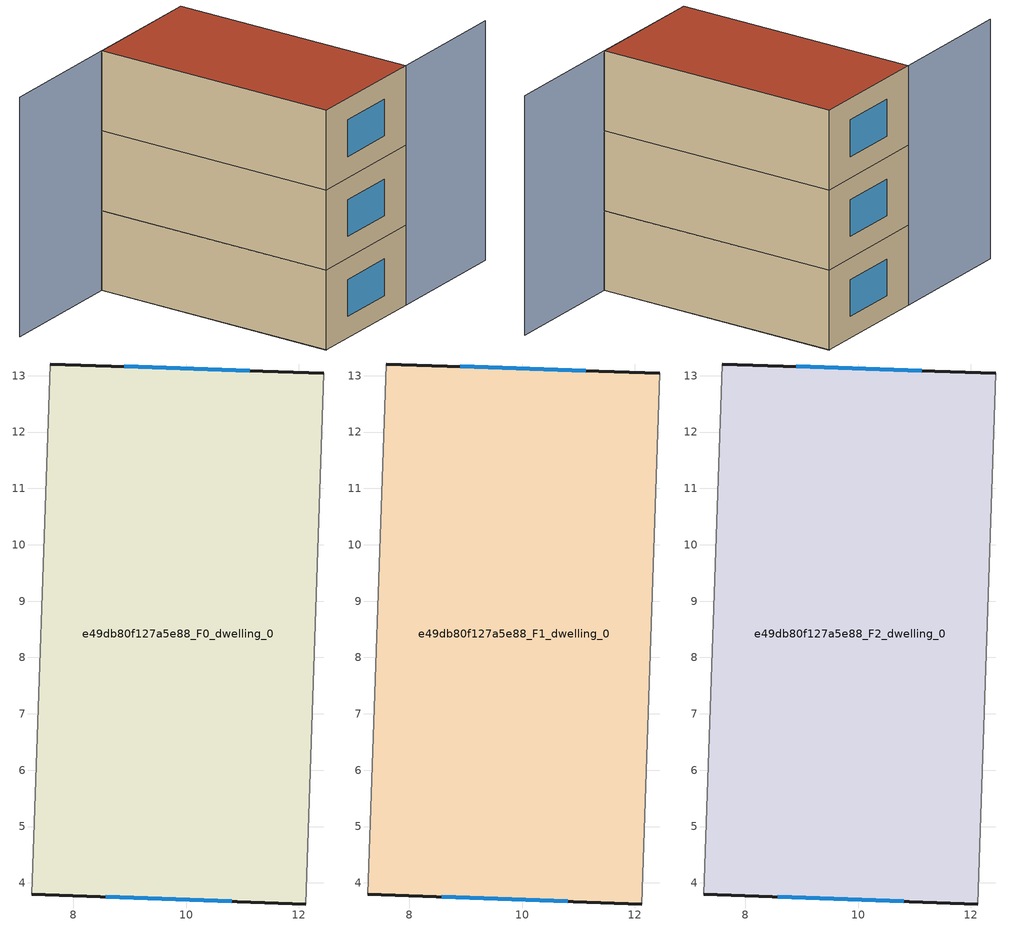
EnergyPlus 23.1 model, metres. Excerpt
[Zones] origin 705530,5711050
e49db80f127a5e88_F0_dwelling_0
 floor ground (EU_floor_Construction): 12.44,13.05 12.12,3.62 7.26,3.8 7.59,13.21 z0
 wall outside (EU_wall_Construction): 7.26,3.8 12.12,3.62 / 12.44,13.05 7.59,13.21 z0:3
 wall adiabatic (EU_wall_Construction): 7.59,13.21 7.26,3.8 / 12.12,3.62 12.44,13.05 z0:3
 window (EU_Window_Construction): 8.58,3.75 10.81,3.67 / 11.13,13.09 8.9,13.16 z0.81:2.19
e49db80f127a5e88_F1_dwelling_0
 floor to e49db80f127a5e88_F0_dwelling_0 (EU_floor_Construction): 12.44,13.05 12.12,3.62 7.26,3.8 7.59,13.21 z3
 wall outside (EU_wall_Construction): 7.26,3.8 12.12,3.62 / 12.44,13.05 7.59,13.21 z3:6
 wall adiabatic (EU_wall_Construction): 7.59,13.21 7.26,3.8 / 12.12,3.62 12.44,13.05 z3:6
 window (EU_Window_Construction): 8.58,3.75 10.81,3.67 / 11.13,13.09 8.9,13.16 z3.81:5.19
e49db80f127a5e88_F2_dwelling_0
 floor to e49db80f127a5e88_F1_dwelling_0 (EU_floor_Construction): 12.44,13.05 12.12,3.62 7.26,3.8 7.59,13.21 z6
 wall outside (EU_wall_Construction): 7.26,3.8 12.12,3.62 / 12.44,13.05 7.59,13.21 z6:9
 wall adiabatic (EU_wall_Construction): 7.59,13.21 7.26,3.8 / 12.12,3.62 12.44,13.05 z6:9
 window (EU_Window_Construction): 8.58,3.75 10.81,3.67 / 11.13,13.09 8.9,13.16 z6.81:8.19
 roof outside (EU_roof_Construction): 12.12,3.62 12.44,13.05 7.59,13.21 7.26,3.8 z9
shading: 17,3.46 12.12,3.62 / 12.12,3.62 12.44,13.05 / 2.57,13.38 7.59,13.21 / 7.59,13.21 7.26,3.79 z0:9
[Building]
EU S2 Campaign: North Axis=0; Terrain=City; Solar Distribution=FullExterior
[Site:Location]
London: Latitude=51.5; Longitude=-0.5; Time Zone=0; Elevation=25
[SizingPeriod:WeatherFileDays]
AnnualSizingPeriod: Begin Month=1; Begin Day of Month=1; End Month=12; End Day of Month=31; Day of Week for Start Day=Monday; Use Weather File Daylight Saving Period=No; Use Weather File Rain and Snow Indicators=No
[MATERIAL]
EU_InternalMass_Material: Roughness=MediumRough; Thickness=0.1; Conductivity=1; Density=1800; Specific Heat=900; Thermal Absorptance=0.9; Solar Absorptance=0.7; Visible Absorptance=0.7
[MATERIAL:NOMASS] Roughness=MediumRough; Thermal Absorptance=0.9; Solar Absorptance=0.7; Visible Absorptance=0.7
Name | Thermal Resistance
EU_wall_NoMass | 0.727863
EU_roof_NoMass | 0.773354
EU_floor_NoMass | 1.79329
[WINDOWMATERIAL:SIMPLEGLAZINGSYSTEM]
EU_Window_SimpleGlazing: UFactor=2.58614; Solar Heat Gain Coefficient=0.76; Visible Transmittance=0.76
[CONSTRUCTION]
EU_wall_Construction: EU_wall_NoMass
EU_roof_Construction: EU_roof_NoMass
EU_floor_Construction: EU_floor_NoMass
EU_Window_Construction: EU_Window_SimpleGlazing
EU_InternalMass_Construction: EU_InternalMass_Material
[ZONE] Type=1; Multiplier=1; Ceiling Height=autocalculate; Floor Area=autocalculate; Part of Total Floor Area=Yes
Name | Volume
e49db80f127a5e88_F0_dwelling_0 | 137.269
e49db80f127a5e88_F1_dwelling_0; e49db80f127a5e88_F2_dwelling_0 | 137.271
[INTERNALMASS] Construction=EU_InternalMass_Construction; Surface Area=45.7567
Name | Zone or ZoneList
e49db80f127a5e88_F0_dwelling_0_EU_InternalMass | e49db80f127a5e88_F0_dwelling_0
e49db80f127a5e88_F1_dwelling_0_EU_InternalMass | e49db80f127a5e88_F1_dwelling_0
e49db80f127a5e88_F2_dwelling_0_EU_InternalMass | e49db80f127a5e88_F2_dwelling_0
[OTHEREQUIPMENT] Fuel Type=Electricity; Design Level Calculation Method=Watts/Area; Power per Zone Floor Area=1; Fraction Latent=0; Fraction Radiant=0; Fraction Lost=0; Carbon Dioxide Generation Rate=0; EndUse Subcategory=EU_Step8_InternalGains
Name | Zone or ZoneList or Space or SpaceList | Schedule
EU_Step8_InternalGain_e49db80f127a5e88_F0_dwelling_0_f000 | e49db80f127a5e88_F0_dwelling_0 | EU_Step8_GainSchedule_e49db80f127a5e88_F0_dwelling_0_f000
EU_Step8_InternalGain_e49db80f127a5e88_F1_dwelling_0_f000 | e49db80f127a5e88_F1_dwelling_0 | EU_Step8_GainSchedule_e49db80f127a5e88_F1_dwelling_0_f000
EU_Step8_InternalGain_e49db80f127a5e88_F2_dwelling_0_f000 | e49db80f127a5e88_F2_dwelling_0 | EU_Step8_GainSchedule_e49db80f127a5e88_F2_dwelling_0_f000
[ZONEVENTILATION:DESIGNFLOWRATE] Schedule=EU_AlwaysOn; Design Flow Rate Calculation Method=AirChanges/Hour; Air Changes per Hour=0.484901; Ventilation Type=Natural; Fan Pressure Rise=0; Fan Total Efficiency=1; Constant Term Coefficient=1; Temperature Term Coefficient=0; Velocity Term Coefficient=0; Velocity Squared Term Coefficient=0; Minimum Indoor Temperature=-100; Maximum Indoor Temperature=100; Delta Temperature=-100; Minimum Outdoor Temperature=-100; Maximum Outdoor Temperature=100; Maximum Wind Speed=40
Name | Zone or ZoneList or Space or SpaceList
EU_ConstantAir_e49db80f127a5e88_F0_dwelling_0 | e49db80f127a5e88_F0_dwelling_0
EU_ConstantAir_e49db80f127a5e88_F1_dwelling_0 | e49db80f127a5e88_F1_dwelling_0
EU_ConstantAir_e49db80f127a5e88_F2_dwelling_0 | e49db80f127a5e88_F2_dwelling_0
[HVACTEMPLATE:THERMOSTAT] Constant Heating Setpoint=20; Constant Cooling Setpoint=50
EU_HeatOnly_e49db80f127a5e88_F0_dwelling_0; EU_HeatOnly_e49db80f127a5e88_F1_dwelling_0; EU_HeatOnly_e49db80f127a5e88_F2_dwelling_0
[HVACTEMPLATE:ZONE:IDEALLOADSAIRSYSTEM] System Availability Schedule=EU_AlwaysOn; Maximum Heating Supply Air Temperature=50; Minimum Cooling Supply Air Temperature=13; Maximum Heating Supply Air Humidity Ratio=0.0156; Minimum Cooling Supply Air Humidity Ratio=0.0077; Heating Limit=NoLimit; Cooling Limit=NoLimit; Heating Availability Schedule=EU_AlwaysOn; Cooling Availability Schedule=EU_CoolingOff; Dehumidification Control Type=ConstantSensibleHeatRatio; Cooling Sensible Heat Ratio=0.7; Dehumidification Setpoint=60; Humidification Control Type=None; Humidification Setpoint=30; Outdoor Air Method=None; Outdoor Air Flow Rate per Person=0.00944; Outdoor Air Flow Rate per Zone Floor Area=0; Outdoor Air Flow Rate per Zone=0; Demand Controlled Ventilation Type=None; Outdoor Air Economizer Type=NoEconomizer; Heat Recovery Type=None; Sensible Heat Recovery Effectiveness=0.7; Latent Heat Recovery Effectiveness=0.65
Name | Template Thermostat
e49db80f127a5e88_F0_dwelling_0 | EU_HeatOnly_e49db80f127a5e88_F0_dwelling_0
e49db80f127a5e88_F1_dwelling_0 | EU_HeatOnly_e49db80f127a5e88_F1_dwelling_0
e49db80f127a5e88_F2_dwelling_0 | EU_HeatOnly_e49db80f127a5e88_F2_dwelling_0
[SIZING:ZONE] Zone Cooling Design Supply Air Temperature Input Method=SupplyAirTemperature; Zone Cooling Design Supply Air Temperature=13; Zone Heating Design Supply Air Temperature Input Method=SupplyAirTemperature; Zone Heating Design Supply Air Temperature=50; Zone Cooling Design Supply Air Humidity Ratio=0.008; Zone Heating Design Supply Air Humidity Ratio=0.008; Cooling Design Air Flow Method=DesignDay; Cooling Design Air Flow Rate=0; Cooling Minimum Air Flow per Zone Floor Area=0.000762; Cooling Minimum Air Flow=0; Cooling Minimum Air Flow Fraction=0.2; Heating Design Air Flow Method=DesignDay; Heating Design Air Flow Rate=0; Heating Maximum Air Flow per Zone Floor Area=0.002032; Heating Maximum Air Flow=0.141576; Heating Maximum Air Flow Fraction=0.3; Account for Dedicated Outdoor Air System=No; Dedicated Outdoor Air System Control Strategy=NeutralSupplyAir; Dedicated Outdoor Air Low Setpoint Temperature for Design=autosize; Dedicated Outdoor Air High Setpoint Temperature for Design=autosize; Zone Load Sizing Method=Sensible Load Only No Latent Load; Zone Latent Cooling Design Supply Air Humidity Ratio Input Method=HumidityRatioDifference; Zone Cooling Design Supply Air Humidity Ratio Difference=0.005; Zone Latent Heating Design Supply Air Humidity Ratio Input Method=HumidityRatioDifference; Zone Humidification Design Supply Air Humidity Ratio Difference=0.005
e49db80f127a5e88_F0_dwelling_0; e49db80f127a5e88_F1_dwelling_0; e49db80f127a5e88_F2_dwelling_0
[SCHEDULE:CONSTANT]
Name | Hourly Value
EU_AlwaysOn | 1
EU_CoolingOff | 0
[SCHEDULE:FILE] Column Number=1; Rows to Skip at Top=0; Number of Hours of Data=8760; Column Separator=Comma; Interpolate to Timestep=No; Minutes per Item=60; Adjust Schedule for Daylight Savings=Yes
Name | File
EU_Step8_GainSchedule_e49db80f127a5e88_F0_dwelling_0_f000 | ../../schedules/e49db80f127a5e88/e49db80f127a5e88_F0_dwelling_0_f000_gain.csv
EU_Step8_GainSchedule_e49db80f127a5e88_F1_dwelling_0_f000 | ../../schedules/e49db80f127a5e88/e49db80f127a5e88_F1_dwelling_0_f000_gain.csv
EU_Step8_GainSchedule_e49db80f127a5e88_F2_dwelling_0_f000 | ../../schedules/e49db80f127a5e88/e49db80f127a5e88_F2_dwelling_0_f000_gain.csv
